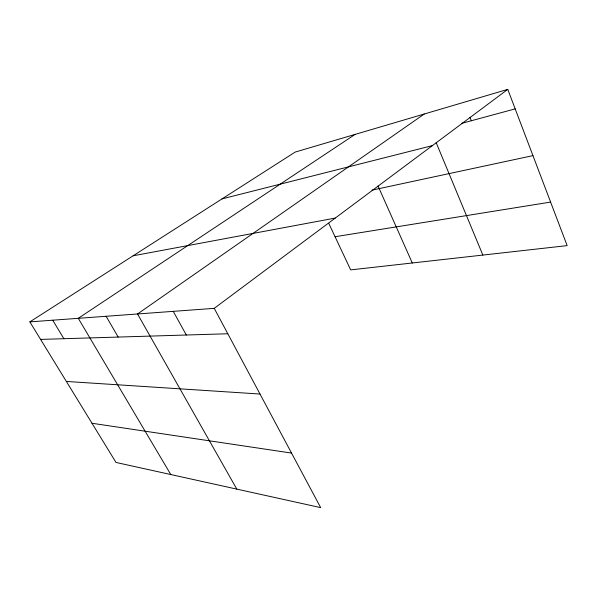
<?xml version="1.0" encoding="UTF-8"?>
<svg xmlns="http://www.w3.org/2000/svg" width="597" height="597" viewBox="0 0 597 597"><rect width="100%" height="100%" fill="white"/><g stroke="black" fill="none" stroke-linecap="round" stroke-linejoin="round"><path stroke-width="0.9" d="M214.241 308.343L320.679 507.629L116.012 462.451L29.85 321.88L214.241 308.343L507.771 89.371L567.15 245.621L350.678 269.889L328.76 223.353M424.273 113.997L137.534 313.977L236.808 489.115M355.081 134.407L78.282 318.32L170.787 474.54M29.85 321.88L295.187 152.071L507.771 89.371M461.6 123.385L515.181 108.878M222.009 198.898L432.347 145.638M371.976 190.152L532.949 155.623M133.101 255.8L335.26 218.069M335.059 236.725L550.606 202.084M40.596 339.409L227.815 333.76M66.364 381.446L260.008 394.035M91.99 423.258L291.545 453.078M52.723 320.201L63.886 338.708M106.124 316.283L118.184 337.066M173.257 311.35L186.309 335.014M378.058 186.048L412.288 262.986M436.191 142.69L482.854 255.068M469.988 117.393L471.324 120.751"/></g></svg>
